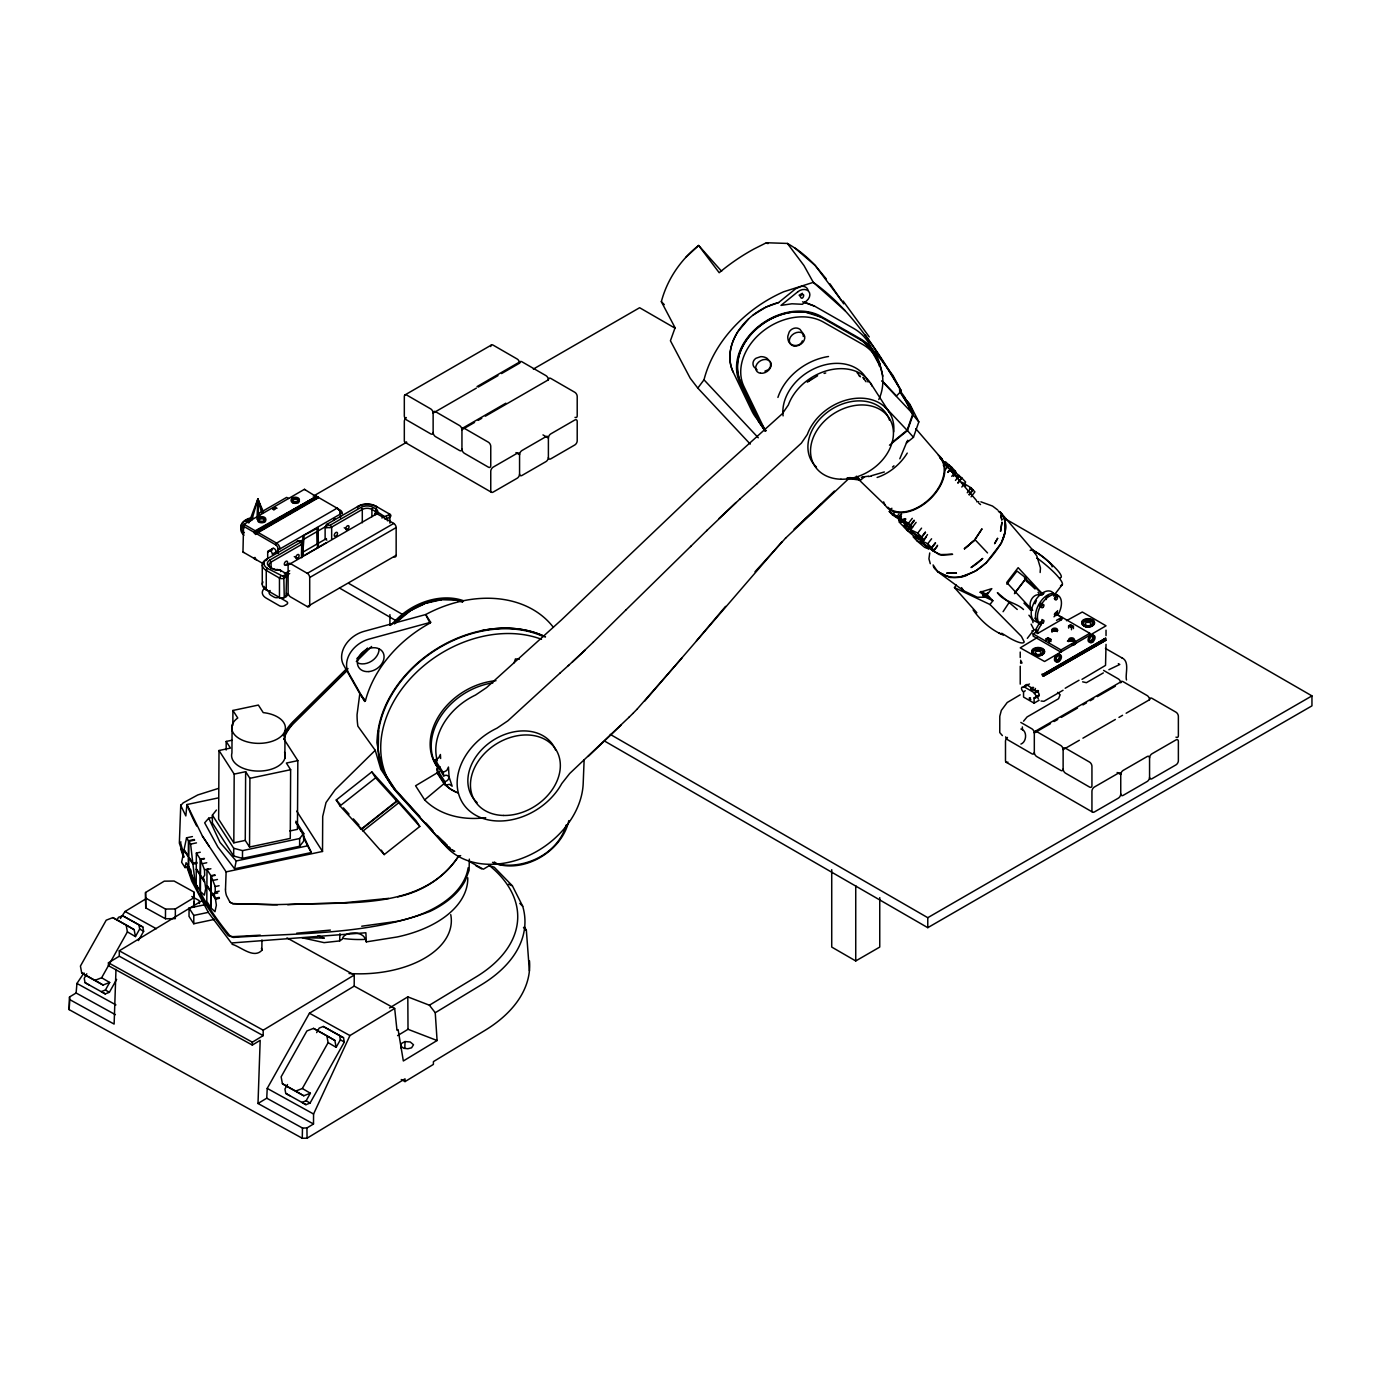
<?xml version="1.0" encoding="UTF-8"?>
<svg xmlns="http://www.w3.org/2000/svg" width="1381" height="1381" viewBox="0 0 1381 1381"><rect width="100%" height="100%" fill="white"/><g stroke="black" fill="none" stroke-linecap="round" stroke-linejoin="round"><path stroke-width="1.5" d="M232.06 944.276C240.76 946.606 253.603 959.156 261.872 950.318L261.924 939.978M203.076 900.032L119.301 950.801L119.284 956.222L108.443 962.799L108.426 965.664L252.326 1045.072L260.18 1040.307L258.005 1103.488L302.474 1128.035L306.927 1127.966L313.504 1123.996L313.573 1114.018L349.928 1035.56L394.673 1008.441L396.986 1030.278L398.108 1029.605L403.338 1060.971L437.087 1040.514L435.239 1012.739L429.405 1005.213L407.809 996.875L389.528 1007.94M145.54 892.489L145.747 907.887L165.461 918.762L175.318 918.641L175.37 908.94L194.065 897.615L193.789 891.919L174.092 881.043L164.235 881.164L145.54 892.489L145.747 907.887M165.461 918.762L165.513 909.061L145.799 898.185M186.556 837.818L188.437 840.753L188.351 856.255L184.07 849.591L186.556 837.818L192.425 836.575M194.669 840.062L188.8 841.305L188.714 856.807L192.822 863.211L196.896 862.348M193.772 897.736L193.789 891.919M194.065 897.615L194.013 907.317L193.737 901.62M196.361 853.061L196.275 868.597L200.228 874.743L200.314 859.206L196.361 853.061L200.28 852.232M200.59 859.655L200.504 875.174L204.647 881.63L203.249 877.298L204.681 875.261L204.509 869.788L200.59 859.655L204.509 858.809M206.977 869.581L206.908 885.135L210.844 891.28L210.93 875.727L206.977 869.581L210.896 868.753M215.125 875.33L211.207 876.158L211.138 891.729L215.263 898.151L219.216 897.426M216.437 810.06L212.398 815.153L212.363 822.903L233.648 856.013L242.469 858.378L299.625 846.277L303.647 841.184L303.699 833.434L295.845 821.229M231.922 740.233L226.191 741.442L230.472 748.088L219.009 750.504L218.647 819.226L233.821 842.824L245.266 840.408L249.547 847.036L290.269 838.405L290.631 769.7L286.368 763.054L297.83 760.638L297.45 829.342L289.82 830.965M226.156 750.038L226.191 741.442M232.094 725.284L231.939 752.99A26.826 15.502 0.3 0 0 259.265 771.081A26.826 15.502 0.3 0 0 284.572 752.213M232.837 725.388L232.923 710.455L258.368 705.07L263.219 712.613A26.826 15.502 0.3 0 1 283.83 733.173A26.826 15.502 0.3 0 1 245.386 741.321A26.826 15.502 0.3 0 1 237.756 717.999L232.923 710.455M233.648 856.013L233.7 848.262L212.398 815.153M233.821 842.824L234.183 774.102L219.009 750.504M242.469 858.378L242.521 850.627L233.7 848.262M245.266 840.408L245.645 771.686L234.183 774.102M249.547 847.036L249.909 778.314L245.645 771.686M252.326 1045.072L252.343 1042.189L263.167 1035.629L263.201 1030.191L354.244 975.021L286.972 937.906M284.866 758.29L285.004 730.584M299.625 846.277L299.66 838.509L303.699 833.434M218.319 797.907L186.936 804.553L202.489 836.196L226.121 871.877L322.515 851.456L322.705 816.464L326.02 802.551L335.238 789.673L375.235 750.315L357.869 726.164A112.154 85.657 -32.7 0 1 357.058 714.668L359.82 693.676L343.645 665.159A25.756 19.679 -32.7 0 1 364.17 631.324L425.693 614.545A112.154 85.657 -32.7 0 1 553.401 627.371M258.005 1103.488L266.74 1098.188L267.224 1088.401L309.448 1013.222L354.192 986.103L354.244 975.021M401.267 1079.51L405.013 1081.599L405.03 1078.82L307.065 1138.203L302.266 1138.255L69.171 1009.632L69.533 996.978L76.11 992.991L76.956 983.445L83.999 972.915M218.233 788.482L197.759 794.955L183.172 802.879L180.756 805.503L185.831 815.912L186.936 804.553A628.994 337.965 -0.9 0 0 194.082 820.901L196.689 826.011M280.654 571.63L280.654 570.422A3.349 1.933 0 0 0 277.374 569.921L279.29 569.645L286.661 573.892L286.005 596.92L285.953 595.971M378.239 749.693L378.601 730.687M400.956 1047.972L401.042 1043.691L405.03 1041.567L410.243 1041.982L413.506 1044.761L411.59 1047.799L407.878 1048.749L403.804 1048.317L401.129 1046.418L401.042 1043.691M302.266 1138.255L302.474 1128.035M404.823 1047.937L405.03 1041.567M243.919 552.538L242.97 551.986L243.574 524.538L304.424 489.323L305.391 489.875M255.882 533.877L318.303 497.833L317.993 496.763L256.642 531.616L255.554 534.482L254.052 532.324L316.681 496.349L254.242 532.375L242.97 525.919M278.341 553.091L278.013 548.93A3.401 1.968 60 0 0 275.613 544.77L276.58 543.113L337.085 508.173L338.052 508.743A3.401 1.968 60 0 1 340.451 512.886L340.589 513.922A4.747 2.745 60 0 0 337.085 508.173M302.75 555.87L302.853 535.983L318.044 527.853L318.407 547.549M302.646 555.507L304.096 535.828M317.509 547.549L317.06 527.507L318.459 528.371M115.987 969.341L114.122 1024.081L69.654 999.551L69.533 996.978M225.517 889.122L226.121 871.877M184.07 856.997L179.357 843.135L180.756 804.916M584.128 759.826L583.196 783.407A79.805 60.954 -32.7 0 1 528.75 855.53A79.805 60.954 -32.7 0 1 446.063 846.605L397.745 793.402A109.686 83.775 -32.7 0 1 411.4 677.484A109.686 83.775 -32.7 0 1 541.49 639.282M286.575 593.865L286.661 593.433A3.401 1.968 0 0 1 286.661 596.074L283.001 598.18L284.262 597.455L283.813 576.723L267.448 568.351L266.257 570.422L266.257 589.946L267.448 590.533M318.528 935.748L324.017 938.096L302.197 937.785L324.069 942.636L339.64 940.927L339.95 933.66M357.489 507.863L358.697 505.964A11.808 6.819 0 0 1 375.477 505.981L376.702 507.863M256.987 519.325L257.85 499.024L263.443 511.971M69.171 1009.632L69.654 999.551M361.114 507.362A8.441 4.868 0 0 1 373.077 507.362L376.15 509.106A5.041 2.9 0 0 1 377.445 511.937L384.609 516.598L388.821 514.906L388.717 513.594L389.908 514.284A3.401 1.968 0 0 1 389.908 517.046L389.908 523.123M764.194 428.369L743.927 386.456A52.858 40.377 -32.7 0 1 762.347 331.664A52.858 40.377 -32.7 0 1 823.456 322.101L862.469 344.318C881.389 354.9 887.828 380.327 878.799 399.523M1040.152 572.511L1040.445 567.902L1036.872 556.077L1032.211 549.431L1040.929 555.507A27.154 5.023 37.6 0 1 1059.728 577.828M254.242 532.375L255.209 530.77L316.663 496.262M914.585 533.946L918.486 538.089L918.141 537.14L923.613 540.403L927.497 534.568M205.562 904.572L189.076 908.059L189.024 916.38L193.772 923.751L214.245 919.418M189.076 908.059L193.806 915.43L193.772 923.751M301.369 831.483L311.346 852.526L234.615 868.787L236.203 860.967L220.011 842.41L208.738 818.191L212.916 817.293M917.122 541.007L924.683 547.377L928.446 548.809L928.187 547.774L933.591 551.036L937.578 545.253M185.054 867.579L186.072 862.711L188.334 866.25L188.368 857.049L184.07 850.351L181.619 862.245L185.054 867.579L188.955 866.75M929.724 552.97L928.93 558.822L930.293 563.707M251.635 520.551L257.85 499.024L262.77 512.714M750.246 444.095L697.802 388.096L690.189 378.187L670.424 340.744L675.085 327.78L661.344 301.662C667.178 279.497 680.678 259.628 698.648 245.473L721.624 271.297M1005.04 531.823L1001.518 542.854L986.172 562.74C976.609 572.01 963.437 578.276 949.852 577.448L937.578 571.613L933.09 564.915M376.789 514.423L377.911 512.886M802.413 293.29L799.081 295.223M514.095 662.845L515.441 658.91A90.628 69.205 -32.7 0 1 519.291 659.238M566.175 824.975C558.39 853.251 525.764 869.426 497.764 864.23L494.277 861.968M892.057 442.421L907.11 430.233L912.617 414.438L908.612 405.496L899.635 391.496M899.808 458.785L906.419 442.973L913.462 437.276L918.831 421.896L910.114 404.771L902.483 395.242M889.485 445.183L907.438 430.648L913.238 414.231L904.348 396.71L899.428 389.822M1002.123 540.989C1006.628 531.754 1007.198 520.257 1000.293 512.075L998.377 511.177L1001.139 513.577A38.116 24.357 -43.4 0 1 1002.105 540.989L1000.465 544.218M248.839 522.95L257.85 499.024L262.425 512.265M180.911 841.84L180.6 842.686A557.544 322.308 0.3 0 0 183.431 852.75M1006.853 584.198L1017.003 571.043L1026.152 578.19L1014.465 593.675M802.378 340.831C800.048 347.891 788.586 346.666 787.981 339.087A9.874 9.374 -58.4 0 1 787.826 336.204L789.172 332.079A8.441 7.82 -60.8 0 1 790.674 330.18A8.148 7.492 -60.2 0 1 791.9 329.23A7.872 7.181 -58.9 0 1 800.048 329.386L802.672 332.994A9.909 8.838 -72.2 0 1 803.276 336.515M1023.545 721.193L1027.084 716.946L1058.554 698.717L1060.125 694.781L1057.587 692.382M86.779 973.795L84.241 978.318L85.035 982.633L88.988 984.929M116.798 920.35L118.49 917.329L122.616 915.724L142.813 926.996L143.624 931.329L138.428 940.565M101.624 977.765L127.397 931.882L126.12 924.959L112.81 917.623L106.216 920.178L80.426 966.079L81.721 972.984L89.765 977.679L103.057 985.016L109.669 982.461L101.624 977.765L95.013 980.32L81.721 972.984M116.643 979.371L109.375 992.3L105.249 993.906L101.296 991.61L105.422 990.004L109.669 982.461M127.397 931.882L135.442 936.577L139.688 929.016L138.877 924.7M287.49 1084.534L284.935 1089.074L285.746 1093.389L289.682 1095.685M316.646 1032.608L319.201 1028.085L323.327 1026.48L343.524 1037.752L344.318 1042.068L310.069 1103.056L305.943 1104.662L285.746 1093.389M302.335 1088.521L328.108 1042.638L326.814 1035.715L313.522 1028.379L306.91 1030.934L281.137 1076.817L282.414 1083.74L290.459 1088.435L303.768 1095.772L310.38 1093.217L302.335 1088.521L295.724 1091.076L282.414 1083.74M305.943 1104.662L302.007 1102.366L306.133 1100.761L310.38 1093.217M328.108 1042.638L336.153 1047.316L340.382 1039.772L339.588 1035.457M1035.698 629.615L1039.099 623.677L1041.015 624.782L1037.632 630.72L1037.632 633.465L1035.698 632.36L1035.698 629.615L1037.632 630.72M976.85 612.732L954.478 587.615L956.135 584.957M1003.072 611.697L1009.131 602.496L997.375 592.656C1003.952 602.081 1015.795 602.22 1023.528 609.504M120.371 918.503L125.067 911.477L146.541 898.461M460.667 855.65L458.751 855.909C421.878 912.064 345.63 900.775 287.749 904.762M458.751 855.909C445.079 877.159 422.31 891.712 397.711 896.873M284.4 734.727L293.014 722.712L348.029 668.577M1079.01 680.246L1065.183 688.256M901.43 516.667L898.876 519.964L903.088 521.966L905.384 518.911M697.802 388.096L703.999 379.81A117.35 89.627 -32.7 0 1 783.648 291.771L813.288 282.363C852.163 309.879 876.97 351.188 901.258 391.047L896.493 395.984L882.407 381.052M914.308 533.653L910.58 529.7L912.876 526.679M215.263 898.151L213.882 893.818L215.281 891.953L215.177 886.567L211.207 876.158M943.361 465.604L945.881 462.272L951.595 467.192L947.763 472.147M953.546 476.324L956.066 472.993L961.625 477.826L957.81 482.78M954.478 587.615L989.97 604.515L992.853 600.718L987.122 594.641L981.045 591.534L980.165 592.225L986.414 597.248L977.282 597.213L963.575 590.705L937.578 571.613M1041.637 594.831L1043.967 593.416M916.121 522.398L912.306 527.352L907.317 526.247L903.45 522.139L905.763 519.118M905.142 518.652L902.777 521.638L892.558 514.975L889.312 511.557L891.867 508.243M892.558 514.975L895.095 511.678M896.424 517.357L898.962 514.06M902.777 521.638L898.703 517.323L901.258 514.025M914.067 520.223L910.252 525.177L903.105 521.776L899.066 517.495L901.603 514.181M898.565 519.636L901.103 516.339M903.088 521.966L907.093 526.213L902.173 525.177L898.945 521.742L901.033 522.242L903.588 518.945M945.329 469.695L949.161 464.741M910.252 525.177L908.456 523.295L912.289 518.341M948.039 472.423L951.854 467.469L955.583 471.422L951.768 476.376M913.98 533.498L910.252 529.544L903.088 526.144L906.816 530.08L909.371 526.782M909.63 527.076L907.075 530.373L914.757 536.812L918.382 538.158L914.257 533.791M903.45 522.139L910.58 525.54L914.412 520.585M955.479 480.415L959.294 475.461M910.58 529.7L917.726 533.101L921.559 528.146M958.086 483.057L961.901 478.102L965.63 482.055L961.815 487.01M925.287 532.099L921.455 537.054L917.726 533.101M906.816 530.08L921.731 537.347L925.546 532.393M923.613 540.403L926.168 537.105M924.338 544.287L920.626 540.334L927.773 543.734L931.588 538.78M967.252 492.758L971.067 487.804L963.317 483.074M968.961 494.588L972.794 489.634L971.067 487.804M969.307 494.933L973.122 489.979L974.9 491.878L971.085 496.832M935.317 542.733L931.502 547.687L927.773 543.734M924.044 544.131L920.298 540.178L913.134 536.777L916.863 540.713L931.778 547.981L935.593 543.026M933.591 551.036L937.423 546.082M985.585 595.28L988.675 597.352L985.585 595.28L987.639 592.639M986.103 595.228L988.14 592.587M1014.742 592.984L1026.152 578.19M1054.566 594.607L1062.352 584.508M1027.326 638.333L1033.972 629.719L1031.124 624.16M987.122 594.641L991.817 588.634L980.165 592.225M910.252 529.544L912.651 526.558M903.105 521.776L905.522 518.859M365.464 700.633L359.82 693.676L364.808 701.427L365.464 700.633A111.637 85.259 -32.7 0 1 430.009 623.09L430.665 622.296L425.693 614.545L430.009 623.09M696.438 640.888L725.56 606.38M644.72 701.047L782.078 541.645M754.993 571.769L785.789 537.917M681.886 658.064L636.952 709.316M208.738 818.191L204.664 822.834L217.818 846.916L234.615 868.787M632.912 713.425L636.848 709.42M593.174 642.269L572.39 662M628.89 717.412L632.826 713.511M706.761 530.597L740.043 498.886M785.496 538.193L849.954 477.498M346.234 669.112L292.841 721.831A35.871 27.396 -32.7 0 0 283.45 735.969M356.902 658.564L367.588 648.034M390.46 625.438L396.571 619.413A58.969 45.038 -32.7 0 1 463.515 600.718M347.183 670.579L293.79 723.299A35.871 27.396 -32.7 0 0 283.83 739.111M356.333 661.551L371.593 646.481M394.465 623.901L410.623 610.54L424.416 603.877M593.157 642.286L625.714 610.143M690.569 546.548L707.176 530.2M975.072 539.712L964.456 548.775L975.072 539.712L987.536 552.935M357.213 659.548L367.916 649.018M393.896 623.452C411.503 606.138 438.053 593.623 462.635 601.477M629.235 717.067L569.68 773.515L561.774 783.545A59.366 45.349 -32.7 0 1 469.626 811.01A59.366 45.349 -32.7 0 1 496.936 728.201L507.897 720.796L559.926 673.168M625.628 610.229L690.932 546.185M719.018 518.479L736.021 502.46M748.588 318.907L737.886 331.647A55.464 42.362 -32.8 0 0 734.899 336.981C729.496 347.684 727.839 360.942 733.156 372.007L751.747 410.778A67.686 51.684 -32.7 0 0 758.687 420.877M801.567 522.294L834.4 491.049M620.949 725.232L588.116 756.495M942.843 461.513L945.881 462.272M585.164 650.158L568.264 665.694M685.718 257.418L698.648 245.473L719.19 272.713A107.649 53.41 -36 0 1 754.164 248.891L766.386 242.745L787.394 243.436A453.917 230.075 -35.8 0 1 795.145 248.269L815.187 265.463L841.012 299.919M794.04 529.182L821.695 503.651M986.172 562.74L975.659 571.009L961.228 576.844M756.684 484.006L801.325 443.197L807.315 434.48A47.489 36.269 -32.7 0 1 858.671 398.177A47.489 36.269 -32.7 0 1 893.697 431.89M559.806 673.272L568.73 665.262M739.577 499.301L756.874 483.816M892.506 467.054L893.956 465.811M964.456 548.775L973.847 540.782M457.784 792.953L450.275 788.983L444.009 783.666L437.104 772.911L415.577 785.772L424.64 799.875L444.009 783.666A65.408 49.958 -32.7 0 0 456.041 792.176M301.697 557.769C300.695 553.142 303.751 538.383 298.089 540.955L266.257 559.34A13.586 7.837 0 0 0 266.257 570.422L279.463 578.052A3.401 1.968 0 0 0 284.262 578.052L286.661 576.671A3.401 1.968 0 0 0 286.661 573.892C284.987 571.285 287.075 576.671 283.053 575.963M1054.86 598.163L1054.307 598.629A1.813 1.053 -60 0 0 1055.567 596.109A1.813 1.053 -60 0 0 1053.755 596.143M733.156 372.007A54.101 41.309 -32.7 0 1 778.591 302.56L795.801 288.646L801.774 286.264A8.51 6.491 -32.7 0 1 808.092 290.286M848.055 478.482L860.467 480.156L864.748 476.687L868.39 476.221M361.356 829.411L340.019 805.934L336.239 800.031L371.817 771.91L416.009 820.573L419.789 826.477L384.211 854.597L359.923 827.202L361.356 829.411L396.934 801.291L395.501 799.081L419.789 826.477M340.019 805.934L375.615 777.814L371.817 771.91M361.477 828.893L397.055 800.773M362.892 831.103L398.47 803M807.298 382.123L817.604 375.77M753.215 314.989L766.041 307.083L778.591 302.56M383.901 516.356L381.95 518.013M1020.628 660.204L1021.905 662.673A2.089 1.208 60 0 1 1021.905 663.104L1020.628 663.191L1020.628 661.862M339.64 940.927L342.35 939.132A11.376 6.577 0.3 0 1 352.69 932.969A11.376 6.577 0.3 0 1 364.774 938.062L366.328 941.877L397.055 936.991A108.65 62.818 0.3 0 0 467.779 877.781M373.112 507.345L371.921 509.157L371.903 516.701M376.15 509.106L374.942 514.82M280.723 575.998L279.463 578.052L279.463 597.576L283.174 598.215M435.239 1012.739L481.313 984.808A159.091 91.957 0.3 0 0 522.709 906.264L512.386 885.808L494.225 867.233L489.426 865.559L483.35 869.236L468.78 861.192M429.405 1005.213L476.065 976.937A151.824 87.763 0.3 0 0 489.426 865.559M397.59 1035.629L408.016 1029.311L437.087 1040.514M405.013 1081.599L433.392 1064.406L433.41 1061.626L484.645 1030.589A164.011 94.806 0.3 0 0 529.458 960.762M300.488 542.336L269.847 560.03A8.441 4.868 0 0 0 269.865 566.952L274.094 569.404A3.401 1.968 0 0 0 277.374 569.921M285.574 574.651L286.661 576.671M405.03 394.897L491.463 344.991M477.049 386.576L520.274 361.615M476.359 388.13L433.133 413.074L433.133 432.495A3.401 1.968 60 0 0 435.533 436.655L459.545 450.517A3.401 1.968 60 0 0 461.945 449.118L461.945 429.715A3.401 1.968 60 0 0 459.545 425.555L435.533 411.693A3.401 1.968 60 0 0 433.133 413.074A3.401 1.968 60 0 0 430.734 408.914L406.722 395.052A3.401 1.968 60 0 0 404.322 396.451L404.322 415.854A3.401 1.968 60 0 0 406.722 420.014L430.734 433.876A3.401 1.968 60 0 0 433.133 432.495M478.154 387.094L497.971 375.649M501.562 373.578L519.567 363.168A3.401 1.968 60 0 1 521.966 361.787L545.978 375.649A3.401 1.968 60 0 1 548.395 379.81L485.352 416.199M313.263 496.159L406.515 442.317M533.325 369.09L639.627 307.721L675.119 328.212M254.052 532.824L316.491 496.78L304.424 489.323M255.692 533.221L318.113 497.177M318.303 497.281L255.882 533.325L275.613 544.77M462.652 428.162L505.878 403.2M474.546 422.431L461.945 429.715A3.401 1.968 60 0 1 464.344 428.334L488.356 442.196A3.401 1.968 60 0 1 490.756 446.356L490.756 465.76A3.401 1.968 60 0 1 488.356 467.141L464.344 453.279A3.401 1.968 60 0 1 461.945 449.118M478.154 420.359L481.762 418.288M267.69 557.665L267.69 551.571L273.265 548.361M267.69 551.571L272.126 549.845M256.642 531.616L276.58 543.113A4.747 2.745 60 0 1 279.946 548.93L340.451 514.008M277.823 550.984L272.247 554.195A2.71 1.571 60 0 0 270.331 550.743A2.71 1.571 60 0 0 268.415 551.986M358.697 505.964L326.865 524.348A3.401 1.968 0 0 0 326.865 527.11A3.401 1.968 0 0 0 331.664 527.11L362.305 509.434A6.784 3.919 0 0 1 371.903 509.434L374.942 511.177A3.401 1.968 0 0 1 375.822 513.076A3.349 1.933 0 0 0 376.064 514.457M299.832 541.559L326.468 526.092M331.664 539.246L331.647 526.99L330.335 525.108L361.097 507.345L362.288 509.296L362.305 522.778M302.646 552.314L326.468 538.573M305.08 554.938L326.02 542.854M396.157 555.317L307.307 606.604L290.511 596.903A3.401 1.968 60 0 1 288.111 592.742L288.111 565.019L376.944 513.732L393.758 523.434A3.401 1.968 60 0 1 396.157 527.594L396.157 555.317A3.401 1.968 60 0 1 393.758 556.698M284.279 573.892L289.682 570.767M286.074 575.618L289.682 573.529M288.111 565.019A3.401 1.968 60 0 1 290.511 563.638L307.307 573.339L393.758 523.434M307.307 606.604A3.401 1.968 60 0 0 309.707 605.223L309.707 577.5L396.157 527.594M1089.782 635.519L1089.782 633.309L1060.971 649.95L1060.971 652.16L1033.109 636.089L1033.109 633.862L1036.717 631.79M1056.517 620.345L1061.92 617.221L1089.782 633.309M1037.632 633.465L1061.247 619.827L1061.247 617.083L1055.93 613.958L1057.863 615.063A16.986 9.805 -60 0 0 1057.95 595.349A16.986 9.805 -60 0 0 1040.929 605.171A16.986 9.805 -60 0 0 1041.015 624.782M1037.131 637.642L1020.248 647.844L1044.571 661.499L1106.026 625.817L1082.307 612.007L1066.46 620.708M1046.108 638.833L1048.041 637.729L1050.924 639.386L1050.924 641.595L1046.108 638.833L1046.108 641.06M1068.618 628.062L1068.618 625.852L1070.534 624.73L1073.417 626.387L1073.417 628.614M1050.924 639.386L1048.99 640.491L1048.99 642.717M1068.618 625.852L1071.483 627.509L1073.417 626.387M1043.242 674.152L1105.663 638.108L1105.629 639.403L1045.124 674.342L1041.913 674.221A2.089 1.208 60 0 0 1041.913 674.636L1043.242 676.258L1105.922 640.214L1043.242 676.258M1043.242 674.377L1105.663 638.333M1039.133 700.253L1034.11 703.153L1023.545 697.06L1023.545 691.777A2.71 1.571 60 0 1 1021.508 688.394A2.71 1.571 60 0 1 1023.545 687.358L1027.257 684.372M1023.545 687.358L1029.415 683.975M1023.545 691.777L1025.289 690.776M1020.145 694.833L1007.198 702.515L1001.329 710.404L999.792 716.221L999.758 732.551L1002.382 735.607M1023.545 686.512L1034.11 692.623L1037.822 690.465M1034.11 703.153L1034.11 697.888A2.71 1.571 60 0 0 1036.147 696.853A2.71 1.571 60 0 0 1034.11 693.452L1038.512 690.914M1034.11 697.888L1035.577 697.042M1037.045 696.197L1038.512 695.334M1063.059 690.258L1043.95 701.289L1041.067 701.03M1081.979 679.348L1105.542 665.383L1106.026 644.357M1103.315 672.927L1086.415 682.68L1082.635 681.834M1108.891 669.699L1119.784 664.468L1118.351 663.64M1035.008 731.429L1121.458 681.524M1050.509 723.627L1034.317 732.983L1034.317 752.386A3.401 1.968 60 0 0 1036.717 756.546L1060.729 770.408A3.401 1.968 60 0 0 1063.128 769.027L1063.128 749.624A3.401 1.968 60 0 0 1060.729 745.464L1036.717 731.602A3.401 1.968 60 0 0 1034.317 732.983A3.401 1.968 60 0 0 1031.9 728.823L1020.818 722.418M1054.117 721.538L1057.725 719.466M1061.316 717.395L1077.525 708.021M1082.928 704.914L1086.536 702.825M1090.144 700.754L1093.735 698.665M1097.343 696.594L1115.347 686.202M1020.922 744.066C1026.808 741.994 1027.481 730.394 1020.887 729.013M1079.338 740.268L1063.128 749.624A3.401 1.968 60 0 1 1065.528 748.226L1089.54 762.088A3.401 1.968 60 0 1 1091.939 766.248L1091.939 785.668A3.401 1.968 60 0 1 1089.54 787.049L1065.528 773.187A3.401 1.968 60 0 1 1063.128 769.027M1082.928 738.179L1115.347 719.466M1118.955 717.395L1122.546 715.306M1126.154 713.235L1149.562 699.718A3.401 1.968 60 0 1 1151.961 698.32L1175.973 712.182A3.401 1.968 60 0 1 1178.373 716.342L1178.373 735.762A3.401 1.968 60 0 1 1175.973 737.143M610.281 734.399L927.773 917.692L1311.95 695.886L1311.95 705.864L927.773 927.669L604.688 741.131M831.725 869.667L831.725 947.073L855.737 960.952L879.749 947.073L879.749 897.633M1036.423 600.58L1035.06 603.773M256.573 559.926L255.692 559.391L263.892 564.069M269.847 566.952L271.056 567.66A6.784 3.919 0 0 1 271.056 562.102L269.847 560.03M279.463 569.732L280.654 570.422M436.828 769.096L444.889 781.646L445.839 781.301A3.729 2.848 -32.7 0 0 448.739 777.192A3.729 2.848 -32.7 0 0 444.717 775.535L443.784 775.863L443.111 772.393L446.788 770.46L448.462 767.042L449.101 777.071L452.157 786.221L449.464 784.356L445.562 785.133L437.484 772.566L436.828 769.096L437.76 768.751A3.729 2.848 -32.7 0 0 440.142 766.887M1036.043 619.465L1034.749 618.153M1038.27 698.941L1037.304 696.179A2.71 1.571 60 0 0 1039.237 695.075A2.71 1.571 60 0 0 1037.304 691.743L1026.515 684.562L1026.515 685.494A2.71 1.571 60 0 0 1024.65 687.186M330.335 525.108C327.66 527.214 327.573 520.844 326.865 525.557M884.341 471.957L871.411 475.737M279.791 549.017L278.013 548.93M440.643 758.497L440.401 754.492L438.709 757.91L435.032 759.843L435.706 763.313L436.655 762.985M430.665 622.296L369.159 639.075A25.756 19.679 -32.7 0 0 348.616 672.91L364.808 701.427M967.356 575.117C956.17 580.072 943.396 576.999 934.764 568.73A21.06 13.447 -43.4 0 1 933.332 566.124M824.094 373.422L825.734 372.991M764.901 371.161L768.613 369.607L770.563 366.379L770.512 362.392L767.284 358.525A9.598 8.838 3.6 0 0 764.349 357.109L763.382 356.885A9.563 8.718 4.1 0 0 760.62 356.678L756.028 358.249A7.975 6.991 0.6 0 0 753.991 360.286A7.768 6.75 -1.2 0 0 753.042 362.806A8.044 6.991 0.4 0 0 753.853 366.759L757.099 369.884M861.399 477.463L864.748 476.687A50.424 32.246 -43.3 0 1 861.986 477.394M215.505 899.204L216.351 905.211L214.987 911.702L211.051 907.99L211.12 892.402L215.505 899.204L219.424 898.306M427.402 602.876L441.419 599.717L456.559 600.148A58.969 45.038 -32.7 0 1 462.549 601.564M204.509 869.788L208.427 868.925M215.177 886.567L219.096 885.722M215.281 891.953L219.199 891.125M249.909 778.314L290.631 769.7M188.437 840.753L194.307 839.493M188.8 841.305L190.613 844.119L196.482 842.876M200.314 859.206L204.215 858.378M242.521 850.627L299.66 838.509M192.943 864.143L195.222 883.391L191.804 878.074L190.941 870.272L188.662 866.733L188.714 857.566L192.943 864.143L197.017 863.28M202.852 863.574L206.77 862.745M236.203 860.967L307.566 845.845L311.346 852.526M210.93 875.727L214.849 874.898M213.554 880.284L217.473 879.455M213.882 893.818L217.784 892.972M193.806 915.43L208.238 912.375L231.387 942.981L365.879 932.762L366.328 941.877M480.916 630.772A110.411 84.327 -32.7 0 1 545.495 636.9A110.307 84.258 -32.7 0 0 436.154 649.139A110.307 84.258 -32.7 0 0 377.048 742.719L381.346 767.888L394.172 789L442.49 842.203L449.74 848.745L454.763 851.317M858.637 478.033L847.571 478.085M330.404 930.086L296.656 933.211M361.718 926.219L397.383 921.3A109.341 63.215 0.3 0 0 468.142 867.751M388.613 898.392L340.9 903.053L272.886 904.693L232.802 903.64L229.936 902.19L226.449 895.492A8.131 2.952 76.6 0 1 225.483 889.088M976.747 501.786L978.766 501.648M260.319 935.179L232.526 936.681L229.936 935.817A557.544 322.308 0.3 0 1 200.625 893.024M165.513 909.061L175.37 908.94M277.426 904.728L232.802 903.64L229.936 902.19M377.462 511.954L376.012 512.472L375.822 514.284M802.585 301.835L814.566 306.133L853.579 328.367A67.686 51.684 -32.7 0 1 872.153 350.463M980.89 501.821L992.507 506.05L997.738 510.003M804.553 302.163L814.566 306.133M1036.665 558.269L1037.96 558.684A32.661 6.042 37.6 0 1 1060.556 585.509M456.559 600.148L462.531 602.116M317.975 935.852L324.017 938.096M508.519 884.203L512.386 885.808M1105.439 648.449L1121.855 657.822M298.089 540.955L296.898 541.525A3.401 1.968 0 0 1 301.697 541.645A3.401 1.968 0 0 1 301.697 544.425L271.056 562.102L271.056 568.868M267.448 558.649L266.257 560.548M1040.808 595.246C1033.143 592.069 1026.687 604.326 1032.056 609.781M878.592 362.685L873.068 351.257L862.383 340.9L820.711 317.043L805.209 312.089A53.859 41.137 -32.8 0 0 797.303 311.778C763.831 312.503 726.82 347.218 740.492 381.967L759.067 420.722L765.92 430.717M944.431 463.774L951.595 467.192M955.583 471.422L948.436 468.021L944.708 464.068M954.754 474.701L961.901 478.102M969.548 488.287L973.122 489.979M982.789 595.504L986.414 597.248L981.045 591.534M983.41 596.229L992.853 600.718M998.86 632.912L1001.38 634.103M1003.331 635.087C991.006 629.943 980.803 620.742 973.104 609.936M280.723 598.18L280.775 598.215A3.401 1.968 0 0 0 277.374 597.645A3.401 1.968 0 0 1 274.094 597.127L271.056 595.384A6.784 3.919 0 0 1 270.106 590.516M956.066 472.993L950.56 470.265L958.155 478.499M76.956 983.445L115.918 1004.902M475.944 865.766L481.572 868.856M191.821 896.511L199.157 900.567L199.451 903.554M354.192 986.103L394.673 1008.441M125.067 911.477L156.346 928.74M309.448 1013.222L349.928 1035.56M142.813 926.996L122.616 915.724M343.524 1037.752L323.327 1026.48M135.442 936.577L134.164 929.655L112.81 917.623M336.153 1047.316L334.858 1040.411L313.522 1028.379M119.301 950.801L263.201 1030.191M119.284 956.222L263.167 1035.629M108.443 962.799L252.343 1042.189M85.035 982.633L105.249 993.906M267.224 1088.401L313.573 1114.018M76.11 992.991L115.383 1014.672M266.74 1098.188L313.504 1123.996M766.386 242.745L767.957 243.626M1003.797 517.979L1311.95 695.886M1059.331 615.978L1061.247 617.083M1059.969 619.102L1061.247 619.827M1121.683 657.719C1130.176 661.309 1124.963 673.928 1126.482 679.987M1103.574 670.389L1118.351 678.917A3.401 1.968 60 0 1 1120.733 682.818A3.401 1.968 60 0 1 1123.15 681.696L1147.162 695.558A3.401 1.968 60 0 1 1149.562 699.718M1033.109 633.862L1060.971 649.95M542.992 434.911L548.395 438.036L548.395 457.439A3.401 1.968 -60 0 1 545.978 461.599L521.966 475.461A3.401 1.968 -60 0 1 519.567 474.08L519.567 454.677A3.401 1.968 -60 0 1 521.966 450.517L545.978 436.655A3.401 1.968 -60 0 1 548.395 438.036A3.401 1.968 -60 0 1 550.795 433.876L574.807 420.014A3.401 1.968 -60 0 1 577.206 421.395L577.206 440.815A3.401 1.968 -60 0 1 574.807 444.958L550.795 458.837A3.401 1.968 -60 0 1 548.395 457.439M1117.143 772.497L1120.751 774.568L1120.751 793.971A3.401 1.968 -60 0 1 1118.351 798.132L1094.339 811.993A3.401 1.968 -60 0 1 1091.939 810.612L1091.939 791.209A3.401 1.968 -60 0 1 1094.339 787.049L1118.351 773.187A3.401 1.968 -60 0 1 1120.751 774.568A3.401 1.968 -60 0 1 1123.15 770.408L1147.162 756.546A3.401 1.968 -60 0 1 1149.562 757.927L1149.562 777.348A3.401 1.968 -60 0 1 1147.162 781.508L1123.15 795.37A3.401 1.968 -60 0 1 1120.751 793.971M515.976 452.588L519.567 454.677A3.401 1.968 -60 0 0 517.167 453.279L493.155 467.141A3.401 1.968 -60 0 0 490.756 471.301L490.756 490.721A3.401 1.968 -60 0 0 493.155 492.102L517.167 478.24A3.401 1.968 -60 0 0 519.567 474.08M1006.197 762.26L1092.647 812.166M405.03 442.369L491.463 492.275M375.511 505.964L389.908 514.284L389.908 515.493M317.164 496.677L338.052 508.743M344.214 527.766L347.408 529.614M288.577 498.472L286.661 497.367L257.85 514.008L259.766 515.113M326.865 527.956L325.122 526.955L325.122 539.142L326.865 540.144M274.18 507.897L275.423 508.622M348.823 583.438L402.993 614.718M243.919 524.262L255.209 530.77M294.274 556.595L297.467 558.442M339.484 588.03L395.518 620.38M271.436 549.155L272.264 549.638A2.71 1.571 60 0 1 274.18 548.516A2.71 1.571 60 0 1 276.096 551.848L278.013 552.952M242.97 551.986L255.209 559.063L254.259 558.718M340.382 1039.772L344.318 1042.068M326.814 1035.715L334.858 1040.411M139.688 929.016L143.624 931.329M126.12 924.959L134.164 929.655M295.724 1091.076L303.768 1095.772M306.133 1100.761L310.069 1103.056M95.013 980.32L103.057 985.016M105.422 990.004L109.375 992.3M1001.708 633.24L1010.322 638.454A37.477 6.94 37.6 0 0 1024.201 641.82L1021.388 636.348L989.97 604.515M889.312 511.557L898.703 517.323M899.066 517.495L908.456 523.295M340.451 512.886L340.451 518.03M388.717 514.975L389.908 517.046L387.509 518.445A3.401 1.968 0 0 1 384.764 518.997M386.317 516.356L387.509 520.861M859.155 375.891L860.484 376.754L857.135 372.749M1022.51 729.928L1022.354 726.941M1009.131 602.496L1017.245 609.47M447.409 845.379L437.294 835.557M932.745 550.864L941.583 555.179L952.614 554.299L939.115 554.61L931.571 549.5M442.49 842.203L447.375 846.19M978.697 503.064L980.545 504.566M445.234 843.722L442.041 840.805M905.625 400.421L909.734 405.082L913.083 413.955M448.86 846.812L450.137 847.917M845.293 310.829L813.288 282.363L803.966 265.532L787.394 243.436M856.358 476.186L860.467 480.156M857.584 478.43L885.307 505.256M519.791 903.347L522.709 906.264M661.344 301.662L664.296 304.631M452.64 850.195L453.9 851.49M523.503 927.428L526.368 930.397L529.389 970.843M961.763 482.124L965.647 486.233M881.769 380.897L913.238 414.231M950.024 469.885L954.15 474.27M884.755 406.618L907.438 430.648M910.58 525.54L912.306 527.352M924.614 544.563L928.515 548.706L924.303 544.425M898.876 519.964L901.033 522.242M703.999 379.81L758.29 437.777M419.807 816.516L391.617 785.461L380.845 769.269L375.235 750.315M425.935 823.041L433.03 830.861M375.615 777.814L396.934 801.291M336.239 800.031L340.503 804.743M343.368 807.885L349.065 814.151M353.346 818.864L359.043 825.148M907.11 430.233L913.462 437.276M866.008 381.743L862.97 377.445L863.988 378.601A2.002 1.536 -32.8 0 1 864.264 379.292M921.731 537.347L923.682 539.522M931.778 547.981L933.763 550.208M1000.293 512.075L1035.664 553.522M915.81 428.714L942.153 459.252M976.522 500.543L939.563 457.284A35.941 22.959 -43.4 0 1 929.965 498.489A35.941 22.959 -43.4 0 1 887.897 507.224M902.604 395.933L910.114 404.771M918.831 421.896L912.617 414.438L903.813 397.141M295.638 822.593L298.244 825.838M298.848 827.495L300.402 829.411M826.373 279.031L815.187 265.463A454.798 230.575 -35.9 0 0 795.232 248.183M843.083 301.006L869.253 336.912M875.157 351.896L892.972 375.494L901.258 391.047A1017.193 776.864 -32.7 0 0 865.041 334.651M829.843 283.709L843.722 303.82M316.819 497.747L316.491 496.78M758.376 421.101L765.316 431.2L758.376 421.101L739.802 382.33A54.101 41.309 -32.7 0 1 758.652 326.261A54.101 41.309 -32.7 0 1 821.212 316.456L860.225 338.69A67.686 51.684 -32.7 0 1 879.783 364.101M209.239 846.467L202.42 836.075M961.504 587.615L963.575 590.705M384.988 773.861L394.655 788.603A109.686 83.775 -32.7 0 1 410.554 670.355A109.686 83.775 -32.7 0 1 543.389 636.572M870.306 382.779L889.278 412.28M435.032 759.843L443.111 772.393M435.706 763.313L443.784 775.863M381.363 850.161L384.211 854.597M283.726 738.714L297.83 760.638M322.515 851.456L296.708 811.113M869.495 346.89L880.405 366.897L882.873 376.15M208.255 912.254L191.855 881.285L186.987 867.164M524.504 926.875L526.368 930.397M299.09 827.651L300.799 831.293M303.337 836.748L307.566 845.845M261.458 948.298L261.872 950.318M180.738 849.022L183.518 857.083M187.419 866.888C195.964 892.402 211.914 914.636 228.314 935.645L233.441 937.44C298.866 932.9 367.726 935.127 429.836 911.46A110.187 63.699 0.3 0 0 465.207 880.715L469.108 870.323L469.316 859.137M1104.368 638.764L1105.663 639.99M379.412 756.564L383.573 771.547M261.786 513.283L257.85 499.024L258.592 515.665M879.559 363.03L880.405 366.897M879.179 364.791L879.524 366.397M444.889 781.646L445.562 785.133M190.613 844.119L192.822 863.211M1004.919 521.535L1005.264 529.683M274.094 569.404L272.903 568.713A5.041 2.9 0 0 0 277.823 569.473M306.927 1127.966L307.065 1138.203M407.809 996.875L408.016 1029.311M1106.026 630.168L1106.026 635.605M1071.483 627.509L1071.483 629.736M1070.534 624.73L1070.534 626.957M1061.92 617.221L1061.92 619.448M1048.041 637.729L1048.041 639.938M1020.231 652.056L1020.231 657.494M1020.231 666.246L1020.231 684.147M927.773 917.692L927.773 927.669M855.737 885.687L855.737 960.952M389.908 614.597L389.908 625.351M317.354 531.443L317.354 543.648M302.94 539.764L302.94 551.951M298.192 501.251L298.192 502.684M292.427 497.92L292.427 499.37M264.565 520.654L264.565 522.104M262.269 564.881L262.269 584.284M258.817 517.323L258.817 518.773M255.882 559.443L254.915 557.389L254.052 558.39M243.971 535.172A16.986 9.805 0 0 1 242.366 525.522M243.971 532.945A16.986 9.805 0 0 1 252.102 518.099M243.712 528.319A1.813 1.053 0 0 1 243.746 526.316M307.307 573.339A3.401 1.968 60 0 1 309.707 577.5M374.544 515.113A3.401 1.968 60 0 1 376.944 513.732M249.322 522.208A2.037 1.174 0 0 1 246.319 521.604A2.037 1.174 0 0 1 248.028 520.05A2.037 1.174 0 0 1 250.272 521.362M243.695 527.749A1.813 1.053 0 0 1 243.729 525.747M243.867 532.306A16.986 9.805 0 0 1 252.706 517.409M267.482 568.333A11.808 6.819 0 0 1 267.482 558.649M267.482 590.516A11.808 6.819 0 0 1 264.047 586.338M262.908 581.902A13.586 7.837 0 0 0 266.257 589.825L286.661 601.615A3.401 1.968 0 0 1 286.661 604.395L284.262 605.776A3.401 1.968 0 0 1 279.463 605.776L266.257 598.146A13.586 7.837 0 0 1 265.566 587.495M284.262 597.455A3.401 1.968 0 0 1 279.463 597.455M357.489 506.654A13.586 7.837 0 0 1 376.702 506.654M333.529 520.344A2.313 1.329 -60 0 1 334.927 518.635M338.863 510.297A2.71 1.571 60 0 1 341.072 510.746A2.71 1.571 60 0 1 342.367 513.715M273.835 510.09A4.074 2.348 -60 0 1 277.011 508.26M272.592 509.365A4.074 2.348 -60 0 1 275.768 507.535M450.741 914.654A92.458 53.445 0.3 0 1 349.048 973.501M197.725 887.534A557.544 322.308 0.3 0 1 188.334 866.75M364.118 939.443A71.933 41.585 0.3 0 1 343.696 938.528M397.521 620.88A58.969 45.038 -32.7 0 1 441.419 599.717M568.799 820.625A51.149 39.082 -32.7 0 1 492.534 862.348M379.102 649.105A14.259 10.893 -32.7 0 1 371.593 661.119A14.259 10.893 -32.7 0 1 357.558 662.897M438.502 768.388A61.247 46.781 -32.7 0 1 439.728 714.598A61.247 46.781 -32.7 0 1 495.969 680.695M485.698 817.673A90.801 69.343 -32.7 0 1 424.64 799.875M438.381 768.544A61.247 46.781 -32.7 0 1 440.315 716.998A61.247 46.781 -32.7 0 1 492.948 682.835M437.328 760.879A59.366 45.349 -32.7 0 1 475.582 695.006L486.544 687.617L561.411 619.948L702.031 486.026L782.354 413.696L788.344 404.978A47.489 36.269 -32.7 0 1 830.067 369.901A47.489 36.269 -32.7 0 1 872.24 386.317M437.484 772.566A5.438 4.143 -32.7 0 1 439.365 771.858M477.135 802.637A47.938 36.614 -32.7 0 1 491.947 741.045A47.938 36.614 -32.7 0 1 555.559 749.952M816.464 467.071A44.244 33.8 -32.7 0 1 831.172 409.553A44.244 33.8 -32.7 0 1 889.502 420.29M909.734 405.082A50.424 32.246 -43.3 0 1 912.91 412.902M856.772 478.258A50.424 32.246 -43.3 0 1 847.088 477.999M871.376 476.065A77.871 57.208 -33.8 0 1 868.356 476.549M907.248 453.089A38.927 24.875 -43.4 0 1 877.125 477.463M938.355 455.229A36.717 23.46 -43.4 0 1 927.669 501.268A36.717 23.46 -43.4 0 1 883.65 501.873M740.492 381.967A53.307 40.722 -32.7 0 1 759.067 326.693A53.307 40.722 -32.7 0 1 820.711 317.043M859.742 339.277A66.927 51.114 -32.8 0 1 878.54 362.512M765.885 430.768A66.927 51.114 -32.8 0 1 759.015 420.773M777.917 397.435A52.374 39.997 -32.7 0 1 828.496 356.505M783.096 415.888A46.557 35.578 -32.7 0 1 817.552 367.225A46.557 35.578 -32.7 0 1 868.114 382.088M808.109 381.484A36.338 27.758 -32.7 0 1 811.493 379.084M1000.535 544.235A80.702 51.425 -43.4 0 1 986.241 562.775M1042.931 594.244A32.661 6.042 37.6 0 0 1038.685 589.86L1018.16 567.677L1006.732 582.489L1027.274 604.654A32.661 6.042 37.6 0 1 1032.677 610.367M1024.391 577.914A10.185 1.882 37.6 0 1 1026.687 579.692M1028.914 615.218A32.661 6.042 37.6 0 1 1032.919 622.658M1033.972 629.719A37.822 6.991 37.6 0 1 1031.9 630.858M1030.226 550.449A13.706 2.538 37.6 0 1 1041.878 555.991A13.706 2.538 37.6 0 1 1052.115 566.849M1026.256 581.125A22.407 4.143 37.6 0 1 1035.06 588.996M1038.063 592.38A22.407 4.143 37.6 0 1 1039.772 595.021M1026.446 579.83A28.518 5.282 37.6 0 1 1042.379 594.866M1023.942 603.134A28.518 5.282 37.6 0 1 1030.554 610.195M1041.982 603.929A1.813 1.053 -60 0 1 1040.463 606.587M1039.53 606.207A1.813 1.053 -60 0 1 1041.291 603.324M1046.384 599.509A2.037 1.174 -60 0 1 1046.108 598.991M1046.108 598.266A2.037 1.174 -60 0 1 1048.645 596.126M1041.032 624.333A16.986 9.805 -60 0 1 1039.185 603.756A16.986 9.805 -60 0 1 1057.846 595.902M1057.604 610.644A16.986 9.805 -60 0 1 1054.014 616.841M1041.947 619.517A1.813 1.053 -60 0 1 1039.617 622.071M1055.567 612.439A1.813 1.053 -60 0 1 1054.307 614.321M1036.699 621.813A16.969 9.805 -60 0 1 1035.336 600.476A16.969 9.805 -60 0 1 1054.117 594.348M1052.011 631.911A2.71 1.571 0 0 1 1054.204 630.375A2.71 1.571 0 0 1 1057.225 631.324M1068.808 641.613A2.71 1.571 0 0 1 1071.276 640.059A2.71 1.571 0 0 1 1074.194 641.319M1075.575 641.923A4.074 2.348 0 0 1 1072.036 643.96M1067.478 641.336A4.074 2.348 0 0 1 1067.617 640.957M1068.203 640.266A4.074 2.348 0 0 1 1075.022 640.421M1075.575 643.356A4.074 2.348 0 0 1 1072.036 645.393M1068.652 641.405A4.074 2.348 0 0 1 1074.642 641.544M1051.839 630.254A4.074 2.348 0 0 1 1057.829 630.409M1051.839 631.704A4.074 2.348 0 0 1 1057.345 631.566M1035.405 688.463A2.313 1.329 0 0 1 1033.316 690.068A2.313 1.329 0 0 1 1030.847 688.636A2.313 1.329 0 0 1 1033.627 687.427M1030.847 699.546A4.074 2.348 0 0 1 1029.156 698.096M1030.519 697.957A4.074 2.348 0 0 1 1030.036 697.681M406.722 442.196A3.401 1.968 -60 0 1 404.322 440.815L404.322 421.395A3.401 1.968 -60 0 1 406.29 417.545M575.014 417.355A3.401 1.968 60 0 0 577.206 415.854L577.206 396.451A3.401 1.968 60 0 0 574.807 392.29L550.795 378.429A3.401 1.968 60 0 0 548.395 379.81M519.567 363.168A3.401 1.968 60 0 0 517.167 359.008L493.155 345.146A3.401 1.968 60 0 0 490.756 346.545M1005.661 736.867A3.401 1.968 60 0 0 1007.906 739.905L1031.9 753.784A3.401 1.968 60 0 0 1034.317 752.386M1149.562 757.927A3.401 1.968 -60 0 1 1151.961 753.784L1175.973 739.923A3.401 1.968 -60 0 1 1178.373 741.304L1178.373 760.707A3.401 1.968 -60 0 1 1175.973 764.867L1151.961 778.729A3.401 1.968 -60 0 1 1149.562 777.348M1007.906 762.088A3.401 1.968 -60 0 1 1005.489 760.707L1005.489 741.304A3.401 1.968 -60 0 1 1007.457 737.437M196.275 869.322L196.188 884.893L200.141 891.038L200.228 875.45L196.275 869.322M200.504 875.899L200.418 891.487L204.353 895.181L205.717 888.518L204.871 882.683L200.504 875.899M206.891 885.825L206.805 901.413L210.758 907.559L210.844 891.953L206.891 885.825M1001.95 522.346L1000.552 531.271L1001.95 522.346M800.186 296.052C802.24 303.147 806.867 290.096 800.186 296.052M997.617 538.383L994.631 543.562L997.617 538.383M981.891 529.044L974.951 539.557L981.891 529.044M907.766 440.487L906.419 442.973A50.424 32.246 -43.3 0 0 907.869 440.366M982.616 558.528L971.033 567.539A38.029 24.323 -43.4 0 0 982.616 558.528M797.838 291.754L780.99 305.391L791.9 303.785L802.378 304.286L806.521 300.937A8.217 6.284 -32.8 0 0 808.541 291.201A8.217 6.284 -32.8 0 0 797.838 291.754M956.394 573.15L946.779 573.219L956.394 573.15M1000.776 515.234L1001.812 519.86L1000.776 515.234M286.333 564.812A2.313 1.329 -60 0 0 287.11 561.221A2.313 1.329 -60 0 0 284.365 563.603A2.313 1.329 -60 0 0 286.333 564.812M297.864 558.166A2.313 1.329 -60 0 0 298.641 554.575A2.313 1.329 -60 0 0 295.897 556.94A2.313 1.329 -60 0 0 297.864 558.166M347.805 529.337A2.313 1.329 -60 0 0 348.582 525.747A2.313 1.329 -60 0 0 345.837 528.112A2.313 1.329 -60 0 0 347.805 529.337M336.274 535.983A2.313 1.329 -60 0 0 337.068 532.393A2.313 1.329 -60 0 0 334.323 534.758A2.313 1.329 -60 0 0 336.274 535.983M259.455 522.398A4.074 2.348 0 0 0 265.756 520.568A4.074 2.348 0 0 0 259.852 518.341A4.074 2.348 0 0 0 259.455 522.398M259.455 520.965A4.074 2.348 0 0 0 265.756 519.118A4.074 2.348 0 0 0 259.852 516.891A4.074 2.348 0 0 0 259.455 520.965M293.083 502.995A4.074 2.348 0 0 0 299.384 501.148A4.074 2.348 0 0 0 293.463 498.921A4.074 2.348 0 0 0 293.083 502.995M293.083 501.562A4.074 2.348 0 0 0 299.384 499.715A4.074 2.348 0 0 0 293.463 497.488A4.074 2.348 0 0 0 293.083 501.562M293.86 502.425A2.814 1.623 0 0 0 298.123 501.061A2.814 1.623 0 0 0 293.946 499.611A2.814 1.623 0 0 0 293.86 502.425M260.232 521.828A2.814 1.623 0 0 0 264.513 520.464A2.814 1.623 0 0 0 260.319 519.014A2.814 1.623 0 0 0 260.232 521.828M368.917 671.58A14.259 10.893 -32.7 0 0 383.089 652.609A14.259 10.893 -32.7 0 0 360.165 654.836A14.259 10.893 -32.7 0 0 368.917 671.58M503.461 815.463A47.938 36.614 -32.7 0 0 558.891 755.994A47.938 36.614 -32.7 0 0 483.868 754.181A47.938 36.614 -32.7 0 0 503.461 815.463M840.96 479.224A44.244 33.8 -32.7 0 0 892.109 424.347A44.244 33.8 -32.7 0 0 822.869 422.69A44.244 33.8 -32.7 0 0 840.96 479.224M760.586 373.25A8.251 6.301 -32.7 0 0 771.064 363.721A8.251 6.301 -32.7 0 0 758.583 362.15A8.251 6.301 -32.7 0 0 760.586 373.25M794.23 346.01A8.251 6.301 -32.7 0 0 804.709 336.481A8.251 6.301 -32.7 0 0 792.228 334.927A8.251 6.301 -32.7 0 0 794.23 346.01M1056.517 615.236A1.813 1.053 -60 0 0 1057.173 612.404A1.813 1.053 -60 0 0 1054.998 614.234A1.813 1.053 -60 0 0 1056.517 615.236M1042.948 607.381A1.813 1.053 -60 0 0 1043.57 604.55A1.813 1.053 -60 0 0 1041.412 606.414A1.813 1.053 -60 0 0 1042.948 607.381M1056.551 599.527A1.813 1.053 -60 0 0 1057.156 596.713A1.813 1.053 -60 0 0 1054.998 598.594A1.813 1.053 -60 0 0 1056.551 599.527M1042.897 623.107A1.813 1.053 -60 0 0 1043.604 620.259A1.813 1.053 -60 0 0 1041.429 622.037A1.813 1.053 -60 0 0 1042.897 623.107M1053.34 631.048A2.71 1.571 0 0 0 1057.432 629.719A2.71 1.571 0 0 0 1053.392 628.338A2.71 1.571 0 0 0 1053.34 631.048M1070.137 640.749A2.71 1.571 0 0 0 1074.245 639.42A2.71 1.571 0 0 0 1070.189 638.039A2.71 1.571 0 0 0 1070.137 640.749M1035.457 654.611A5.403 3.125 0 0 0 1043.553 651.918A5.403 3.125 0 0 0 1035.457 649.208A5.403 3.125 0 0 0 1035.457 654.611M1035.457 655.561A5.403 3.125 0 0 0 1043.553 652.85A5.403 3.125 0 0 0 1035.457 650.158A5.403 3.125 0 0 0 1035.457 655.561M1036.354 654.231A2.986 1.726 0 0 0 1041.119 653.075A2.986 1.726 0 0 0 1036.993 651.262A2.986 1.726 0 0 0 1036.354 654.231M1034.542 654.991A6.456 3.729 0 0 0 1044.588 652.177A6.456 3.729 0 0 0 1035.336 648.569A6.456 3.729 0 0 0 1034.542 654.991M1034.542 654.283A6.456 3.729 0 0 0 1044.588 651.452A6.456 3.729 0 0 0 1035.336 647.844A6.456 3.729 0 0 0 1034.542 654.283M1085.397 625.783A5.403 3.125 0 0 0 1093.493 623.073A5.403 3.125 0 0 0 1085.397 620.38A5.403 3.125 0 0 0 1085.397 625.783M1085.397 626.715A5.403 3.125 0 0 0 1093.493 624.022A5.403 3.125 0 0 0 1085.397 621.312A5.403 3.125 0 0 0 1085.397 626.715M1086.295 625.403A2.986 1.726 0 0 0 1091.059 624.229A2.986 1.726 0 0 0 1086.933 622.434A2.986 1.726 0 0 0 1086.295 625.403M1084.482 626.163A6.456 3.729 0 0 0 1094.529 623.349A6.456 3.729 0 0 0 1085.276 619.724A6.456 3.729 0 0 0 1084.482 626.163M1084.482 625.438A6.456 3.729 0 0 0 1094.529 622.624A6.456 3.729 0 0 0 1085.276 618.999A6.456 3.729 0 0 0 1084.482 625.438M1057.95 660.705A4.074 2.348 -60 0 0 1059.434 654.335A4.074 2.348 -60 0 0 1054.566 658.409A4.074 2.348 -60 0 0 1057.95 660.705M1059.192 661.413A4.074 2.348 -60 0 0 1060.677 655.06A4.074 2.348 -60 0 0 1055.809 659.134A4.074 2.348 -60 0 0 1059.192 661.413M1091.56 641.285A4.074 2.348 -60 0 0 1093.044 634.932A4.074 2.348 -60 0 0 1088.176 639.006A4.074 2.348 -60 0 0 1091.56 641.285M1092.803 642.01A4.074 2.348 -60 0 0 1094.304 635.657A4.074 2.348 -60 0 0 1089.419 639.731A4.074 2.348 -60 0 0 1092.803 642.01M1091.197 640.525A2.814 1.623 -60 0 0 1092.509 636.089A2.814 1.623 -60 0 0 1089.074 638.609A2.814 1.623 -60 0 0 1091.197 640.525M1057.587 659.945A2.814 1.623 -60 0 0 1058.882 655.492A2.814 1.623 -60 0 0 1055.464 658.012A2.814 1.623 -60 0 0 1057.587 659.945"/></g></svg>
